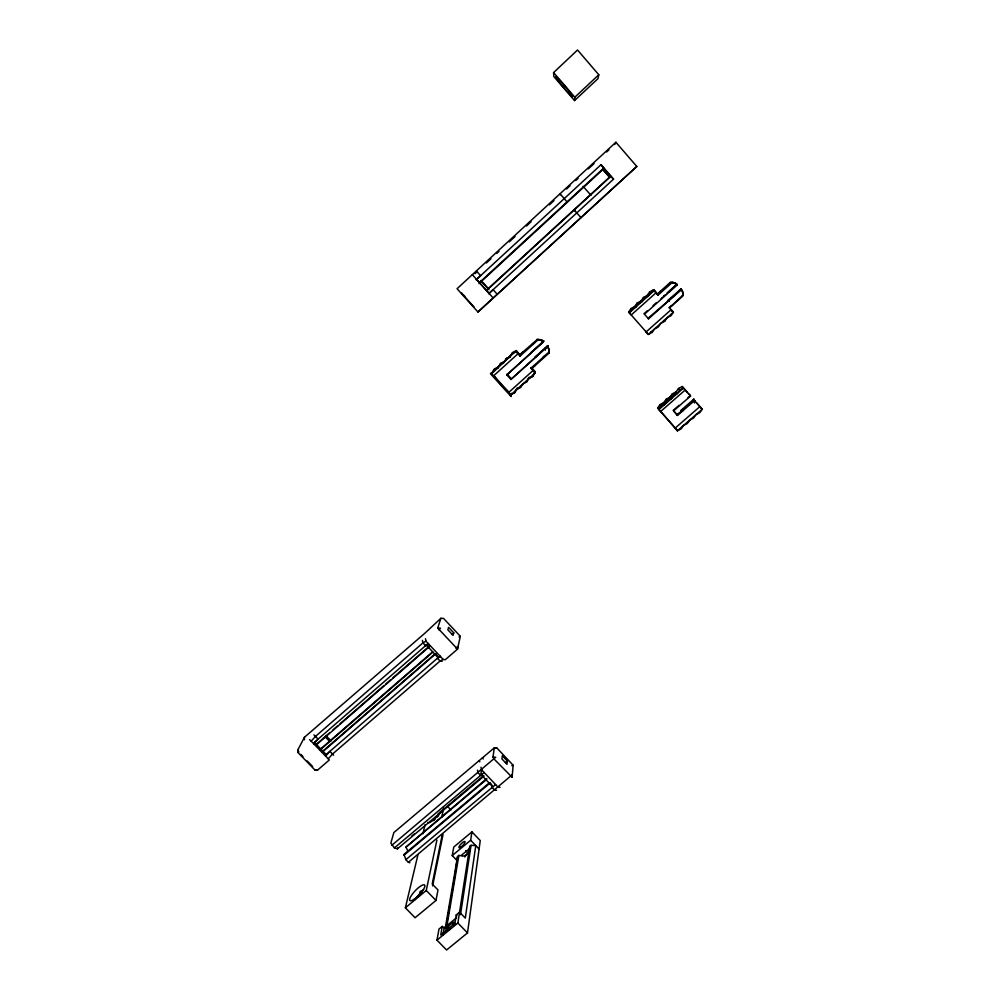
<?xml version="1.0" encoding="UTF-8"?>
<svg xmlns="http://www.w3.org/2000/svg" width="1000" height="1000" viewBox="0 0 1000 1000"><rect width="100%" height="100%" fill="white"/><g stroke="black" fill="none" stroke-linecap="round" stroke-linejoin="round"><path stroke-width="1.5" d="M297.812 752.375L297.863 749.825L304.438 737.275L424.988 633.112L440.9 618.275L443.587 618.438L460.3 636.287L457.525 649.125L445.25 659.737L443.175 659.45L440.05 661.038L332.512 754.05L328.263 758.838L329.338 759.95L317.575 770.125L314.887 769.95L297.812 752.375L298.812 751.9L297.863 749.825M304.387 739.762L304.438 737.275M455.037 874.488L457.562 856.513L458.888 855.413L462.175 855.825M512.112 777.262L513.15 765.238L496.9 748.037L494.275 747.875L493.025 757.087L494.2 759.163L512.112 777.262L512.25 774.75L408.4 862.3L405.863 859.675L404.025 854.388L489.375 782.837M574.55 100.562L574.825 97.212L598.787 74.763L577.537 50L553.587 72.6L553.8 76.537L574.55 100.562L597.962 78.662L598.787 74.763M567.062 201.938L560.112 193.775L560.175 194.887M507.35 761.075L507 764.312L501.95 758.975L502.325 755.763L507.35 761.075L505.5 762.625M549.15 351.9L548.888 353.225L531.737 368.638L530.962 368.25L549.163 351.825A7.188 7.163 -79 0 0 547.35 346.625L510.913 379.45L506.812 374.9L543.3 341.737A7.175 7.15 -83.7 0 0 537.438 339.375L519.487 354.975L520.037 356.075L538.3 339.65A7.2 7.163 -83.8 0 1 543.25 342.038L543.3 341.737M445.25 928.487L442.25 926.4L438.963 929.087L436.975 940.15L446.587 950L467.5 932.913L480.262 840.575L471.938 831.888L453.787 847.013L452.238 855.562L457.362 860.875M545.375 349.837A6.15 6.125 -82.3 0 0 545.262 348.237L548.3 347.287L547.775 345.562L535 357.2L537.388 355.262M669.438 307.95L682.438 296.388L683.162 294.788A7.375 7.2 -54.6 0 0 681.425 289.5L647.987 318.363L648.512 318.812L681.425 289.5M548.3 347.287L547.775 345.562M460.487 914.688L471.062 845.3L475.775 845.6L465.3 918.112L459.55 912.188L456.25 914.9L454.9 923.375L440.737 934.987L442.25 926.4M436.975 940.15L457.875 923.012L469.725 846.4L471.062 845.3M452.238 855.562L470.65 840.263L471.938 831.888M480.988 767.225L481.575 769.788L480.625 775.425L478.075 772.738L477.5 770.163M446 927.425L446.525 924.4M447.038 921.375L447.55 918.35M448.062 915.325L448.587 912.3M449.1 909.275L449.613 906.25M450.913 898.688L451.425 895.662M451.938 892.638L452.463 889.613M452.975 886.587L453.488 883.562M454 880.537L454.525 877.513M446.925 925.863L458.888 855.413M445.188 928.612L457.562 856.513M442.912 935.088L444.162 927.913L456.55 917.738M417.9 854.925L405.375 907.8L415.075 917.738L435.975 900.462L438 889.975L432.212 884L442.312 834.412M541.175 343.663L543.713 341L539.4 339.888M432.612 885.875L443.038 834.438M405.375 907.8L426.262 890.475L436.9 840.062M441.737 817.15L443.663 807.987M543.675 341.15L542.212 340.288M531.163 367.5L535.288 371.75L532.638 376.6L528.913 378.562L526.562 382.05L522.85 384.012L520.5 387.5L516.788 389.45L514.45 392.925L510.75 394.888L511.287 393.3M419.4 895.662L420.387 891.162M418.3 896.737A9.562 8.8 11.4 0 1 418.587 895.625L420.525 891.825L423.587 889.75M532.638 376.6L535.288 371.75M422.912 833.763L425.062 824.7M539.875 339.85L542.188 340.438M528.913 378.562L529.275 377.15L527.712 379.45M548.888 353.225L549.087 352.425A7.175 7.138 -79.1 0 0 547.388 346.312M407.788 851.062A9.35 3.55 52.1 0 0 405.887 847.2L486.8 778.525M526.562 382.05L526.938 380.6M533.275 350.775L530.925 352.65L543.713 341M496.9 748.037L494.275 747.875L393.875 832.537L390.838 843.125L394.425 847.887L397.425 848.838L397.688 847.862M682.438 296.388L682.663 295.575A7.362 7.188 -54.7 0 0 681.062 289.363M453.762 632.863L453.062 635.363L447.85 629.8L448.575 627.325L453.762 632.863L451.887 634.487M520.5 387.5L520.95 385.988M514.45 392.925L517.275 387.925M456.05 648.312L457.638 646.488L457.525 649.125L437.738 628.038L440.9 618.275M512.625 352.562L510.3 356.037L506.025 359.212L509.75 357.238L512.625 352.562L516.312 350.6L520.288 355.387L522.513 352.238M509.75 357.238L510.3 356.037L504.3 361.463L500.625 363.425L497.638 368.188L493.925 370.163L491.587 373.65L516.312 350.6L514.312 352.413M497.638 368.188L499.975 364.688L503.688 362.713L504.3 361.463M499.975 364.688L500.625 363.425M614.688 144.575L615.9 142.262L636.788 166.475L477.95 312L457.062 288.725L615.9 142.262M493.925 370.163L494.65 368.837L498.312 366.887L496.325 368.688M491.587 373.65L494.65 368.837M632.762 308.387L641.012 301.012L643.438 297.475L647.212 295.475L649.638 291.925L653.425 289.913L657.675 294.65L660.413 291.238M464.712 856.938L469.775 850.562M503.688 362.713L506.625 358M630.712 310.225L628.65 312.075L631.237 314.962L656.213 292.638L654.388 290.413L650.575 292.45L648.112 296.025L644.3 298.05L641.85 301.637L641.012 301.012L637.238 303.012L634.825 306.55L631.062 308.538L628.65 312.075L648.35 334.425L652.15 332.413L654.6 328.875L658.4 326.875L660.85 323.312L664.663 321.312L667.125 317.75L670.938 315.738L673.4 312.175L671.125 309.7L646.137 331.9M641.85 301.637L638.038 303.65L635.6 307.225L631.788 309.237L629.35 312.8L654.388 290.413L653.425 289.913L651.35 291.762M687.525 392.562L682.237 386.525L678.5 388.462L676.087 391.912L672.35 393.85L669.938 397.287L666.213 399.225L663.812 402.65L660.088 404.588L657.688 408.013L677.362 430.825L681.112 428.888L683.55 425.45L687.312 423.512L689.75 420.062L693.512 418.113L695.962 414.663L699.737 412.713L702.188 409.25L696.812 403.113M694.562 400.575L677.513 415.425L673.512 410.913L690.562 396.037L683.5 388.038L679.725 390L677.275 393.488L673.5 395.438L671.075 398.913L667.3 400.875L664.875 404.338L661.112 406.287L658.688 409.75L683.5 388.038L682.237 386.525M676.162 428.875L677.362 430.825L702.188 409.25L694.163 400.1L691.988 402L693.9 399.125L680.938 410.412L682.588 411.362M438.875 630L440.487 628.2L437.738 628.038M328.263 758.838L311.15 741.162L315.462 736.425L422.938 642.875L426 641.213L425.475 638.713M669.375 301.375L667.725 300.562L681.025 288.938L678.863 291.325M418.787 894.95L418.25 895.5A10.725 2.913 -46.6 0 0 415.087 899.613M675.325 283.5L676.988 284.288L668.988 291.863M547.75 345.725L545.275 348.162L545.388 349.75M474.988 273.712L476.688 272.05M532.075 344.487L533.688 342.938M665.212 287.688L668.65 284.613M486.4 262.987L490.988 258.762M496.712 253.475L499 251.363M509.312 241.85L515.037 236.562M526.487 225.987L531.075 221.75M549.4 204.838L553.975 200.613M566.575 188.975L570.013 185.812M575.737 180.525L578.038 178.412M588.337 168.888L594.062 163.6M606.663 151.975L608.95 149.863M476.15 279.812L601.025 164.688L613.55 179.15L488.65 293.775M479.562 282.462L603.688 168.137L601.025 164.688M478.95 283.625L603 169.4L609.825 177.262M486.475 290.2L610.625 176.15L613.55 179.15M486.662 290.363L488.938 288.263M490.35 287.013L609.9 177.15M477.95 312L636.788 166.475M492.337 372.287L494.325 370.487M520.037 356.075L517.987 353.787L493.8 375.637L508.825 392.275L511.125 396.562L490.462 373.688L490.8 373.088L495.35 377.512A10.175 1.05 48.2 0 0 499.288 382.6L501.037 384.6A10.175 1.05 48.2 0 0 507.188 390.625L508.787 392.388L533.013 370.538L530.962 368.25M506.812 374.9L543.25 342.038M510.913 379.45L547.35 346.625M510.75 394.888L535 373.113L533.013 370.538M649.275 293.612L647.212 295.475L648.112 296.025M657.675 294.65L657.288 294.037L670.275 282.438L672.387 282.413A7.388 7.212 -55.7 0 1 677.362 284.837L644.45 314.188L648.512 318.812M657.288 294.037L658.25 294.962L672.3 282.413M666.963 293.012L675.725 285.2M643.95 313.762L647.375 310.712M653.075 305.625L656.488 302.575M669.425 307.825L683.15 294.875M659.725 406.225L657.688 408.013L659.15 409.75M661.762 404.438L676.087 391.912L677.275 393.488M660.475 411.637L685.225 389.988M673.188 410.412L679.013 405.325M688.012 397.475L690.562 396.037M677.513 415.425L676.825 414.4L679.163 413.175M677.163 414.913L683.962 409L681.112 410.662M675.113 428.15L699.875 406.613M314.675 742.113L428.188 643.4M316.55 744.2L329.487 732.95M333.025 729.875L337.738 725.788M340.087 723.737L383.638 685.9M385.988 683.863L390.688 679.762M393.05 677.725L429.525 646.012M316.137 745.025L429.312 646.688M320.575 749.025L431.975 652.387M320.188 749.85L432.925 652.038M321.85 752L434.9 654M322.675 751.775L435.863 653.662M325.337 755.288L440.025 655.987M391.875 845.263L495.7 757.25L493.025 757.087M394.425 847.887L484.125 772.475M411.912 835.913L414.288 833.925M438 814L483.038 776.15M397.425 848.838L484.1 776.025L481.325 774.837L492.8 786.9L491.037 783.763M405.887 847.2L486.675 779.388M403.762 855.375L490.45 782.712M405.863 859.675L495.6 784.562M469.275 848.787L461.475 855.25L463.212 856.062A8.512 7.912 10 0 0 469.475 850.863M418.713 895.325L421.975 892.613M603.612 168.275L602.888 168.875L609.75 176.988L606.237 172.013M543.237 356.962L544.95 355.55M665.675 294.6L663.688 295.938M661.05 298.512L664.475 295.887M667.875 300.65L670.713 298.575M474.125 307.113L461.562 293.238M532.85 367.05L534.775 365.913M670.35 306.438L672.575 305.163M428.65 644.025L425.575 645.675L422.938 642.875L422.413 640.387M512.1 353.725L515.825 351.737L517.987 353.787M459.05 636.95L460.3 636.287M440.538 656.65L437.425 658.25L440.05 661.038L442.125 661.325M314.887 769.95L317.575 770.125M691.9 401.875L694.6 400.9L693.9 399.125M511.85 765.675L513.15 765.238M672.475 283.1L675.487 283.562M670.275 282.438L671.038 282.413A7.362 7.188 -55.8 0 1 677.013 284.7L677.362 284.837M496.587 790.25L494.637 790.163L492.1 787.487M500.075 787.325L498.137 787.237L481.575 769.788M538.212 339.65L536.625 339.487M408.4 862.3L409.888 862.75M428.3 646.15L426.287 645.05L438.137 657.625L436.625 654.987M649.638 291.925L650.575 292.45M643.438 297.475L644.3 298.05M520.288 355.387L516.075 351.163M663.587 320.487L664.663 321.312M637.238 303.012L638.038 303.65M634.825 306.55L635.6 307.225M461.637 293.2L464.712 296.125M631.062 308.538L631.788 309.237M651.213 331.475L652.15 332.413M313.938 734.862L318.1 739.137L313.788 743.888L314.5 742.475L326.3 754.675L325.637 756.125L329.9 751.35L333.575 755.175M309.625 739.587L311.15 741.162M300.825 754.362L302.962 756.575M307.262 760.987L312.625 766.513M426.262 890.475L435.975 900.462M457.875 923.012L467.5 932.913M325.875 735.512L331.112 740.938M325.225 736.875L329.425 741.213M465.662 850.65L467.45 852.5M447.775 806.675L450.925 809.963M470.65 840.263L479.087 849.05M426 641.213L443.175 659.45M507.15 374.113L511.213 378.625M535.138 372.425L531.587 368.188M476.45 271.012L480.625 275.688L476.488 279.337L489.025 293.363L493.113 289.675L497.262 294.325M481.075 280.525L488.175 288.463M480.838 280.637L488.963 289.738M472.3 274.65L493.2 298.025M673.85 411.037L676.825 414.4M659.887 410.625L674.438 427.05M580.975 217.625L574 209.788L574.85 210.875M653.9 290.163L658.25 294.962M669.087 307.375L672.812 311.8M645.625 331.375L648.35 334.425L673.4 312.175L670.462 309.288M583.138 186.35L590.988 195.375M603.688 168.137L610.625 176.15M602.925 168.2L609.712 176.038M603.212 170.012L609.338 177.075M553.587 72.6L574.825 97.212M454.9 923.375L455.7 924.3M456.25 914.9L457.025 915.812M689.925 394.613L688.65 394.137M694.163 400.1L694.6 400.9M678.5 388.462L679.725 390M479.025 760.738L479.812 761.825M672.35 393.85L673.5 395.438M482.45 757.837L483.25 758.938M669.938 397.287L671.075 398.913M666.213 399.225L667.3 400.875M663.812 402.65L664.875 404.338M660.088 404.588L661.112 406.287M681.025 288.938L681.55 290.525L680.85 288.863M469.725 846.4L469.925 848.462M694.4 400.662L694.538 403.025M447.488 930.312A4.862 1.462 -47.1 0 1 447.825 927.262A4.862 1.462 -47.1 0 1 452.512 923.05A4.862 1.462 -47.1 0 1 453.013 925.35M449.812 929A4.862 1.462 -47.1 0 1 448.938 929.65M446.388 930.987A5.825 1.75 -47.1 0 1 450.675 923.775A5.825 1.75 -47.1 0 1 453.575 925.1M440.725 811.488A9.35 2.263 -45.4 0 1 433.587 819.837A9.35 2.263 -45.4 0 1 427.738 822.387M433.713 820.675A9.35 2.288 -45.4 0 1 435.225 818.9M436.925 817.163A9.35 2.288 -45.4 0 1 438.675 815.575M556.075 76.963L555.8 77.025A12.9 0.963 49.6 0 0 564.188 88.2A12.9 0.963 49.6 0 0 572.6 96.487L572.337 95.8A12.9 0.963 49.6 0 0 564.212 85.288A12.9 0.963 49.6 0 0 556.075 76.963M460.913 847.025A4.237 1.137 -45.8 0 0 465.025 841.65A4.237 1.137 -45.8 0 0 460.05 845.088A4.237 1.137 -45.8 0 0 460.913 847.025M414.25 899.188A10.725 2.875 -46.5 0 0 424.85 885.375A10.725 2.875 -46.5 0 0 412.625 893.763A10.725 2.875 -46.5 0 0 414.25 899.188"/></g></svg>
